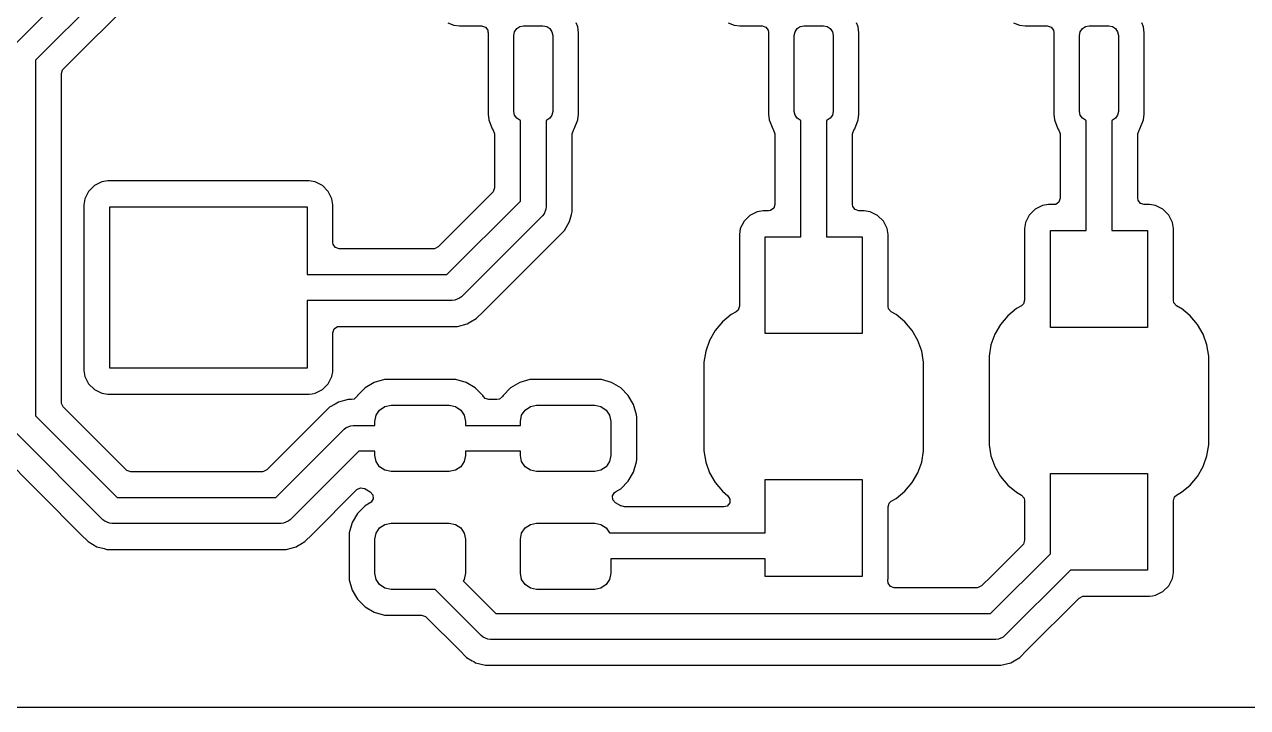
# Model space of a CAD drawing. Extents: x -0.18 to 2.18, y -0.18 to 2.58.
# Drawn here: x 0.48 to 1.225, y -0.176 to 0.24 of the extents above; entities that cross this region are included whole.
import ezdxf

# ---------------------------------------------------------------- set-up
doc = ezdxf.new("R2010")
doc.units = 0
doc.header["$MEASUREMENT"] = 0
doc.layers.add('BLACK', color=7, linetype='CONTINUOUS')

msp = doc.modelspace()

# ---------------------------------------------------------------- linework, layer by layer
at = {"layer": 'BLACK', "linetype": 'CONTINUOUS'}
for p, q in [((0.47376, 0.22702), (0.53642, 0.28968)), ((0.54986, 0.28085), (0.4872, 0.2182)), ((0.50411, 0.21281), (0.55881, 0.2675)), ((0.73823, 0.241), (0.74187, 0.23957)), ((0.74187, 0.23957), (0.74535, 0.23915)), ((0.74535, 0.23915), (0.74535, 0.23915)), ((0.74535, 0.23915), (0.75889, 0.23915)), ((0.75889, 0.23915), (0.76118, 0.23841)), ((0.76118, 0.23841), (0.7626, 0.23646)), ((0.78027, 0.23744), (0.78219, 0.23872)), ((0.78219, 0.23872), (0.78445, 0.23917)), ((0.78445, 0.23917), (0.79626, 0.23917)), ((0.79626, 0.23917), (0.79852, 0.23872)), ((0.79852, 0.23872), (0.80044, 0.23744)), ((0.81751, 0.23845), (0.81651, 0.241)), ((0.81793, 0.23496), (0.81751, 0.23845)), ((0.909, 0.241), (0.91264, 0.23957)), ((0.91264, 0.23957), (0.91612, 0.23915)), ((0.91612, 0.23915), (0.91612, 0.23915)), ((0.91612, 0.23915), (0.92966, 0.23915)), ((0.92966, 0.23915), (0.93195, 0.23841)), ((0.93195, 0.23841), (0.93336, 0.23646)), ((0.95104, 0.23744), (0.95296, 0.23872)), ((0.95296, 0.23872), (0.95522, 0.23917)), ((0.95522, 0.23917), (0.96703, 0.23917)), ((0.96703, 0.23917), (0.96929, 0.23872)), ((0.96929, 0.23872), (0.9712, 0.23744)), ((0.98828, 0.23845), (0.98727, 0.241)), ((0.9887, 0.23496), (0.98828, 0.23845)), ((1.08272, 0.241), (1.08636, 0.23957)), ((1.08636, 0.23957), (1.08984, 0.23915)), ((1.08984, 0.23915), (1.08984, 0.23915)), ((1.08984, 0.23915), (1.10338, 0.23915)), ((1.10338, 0.23915), (1.10567, 0.23841)), ((1.10567, 0.23841), (1.10708, 0.23646)), ((1.12476, 0.23744), (1.12668, 0.23872)), ((1.12668, 0.23872), (1.12894, 0.23917)), ((1.12894, 0.23917), (1.14075, 0.23917)), ((1.14075, 0.23917), (1.14301, 0.23872)), ((1.14301, 0.23872), (1.14492, 0.23744)), ((1.162, 0.23845), (1.16099, 0.241)), ((1.16242, 0.23496), (1.162, 0.23845)), ((0.7626, 0.23646), (0.76277, 0.23508)), ((0.76277, 0.23508), (0.76278, 0.23508)), ((0.76278, 0.23508), (0.76278, 0.23505)), ((0.76278, 0.23505), (0.76278, 0.23502)), ((0.76278, 0.23502), (0.76278, 0.23496)), ((0.76278, 0.23496), (0.76278, 0.18531)), ((0.77854, 0.23327), (0.77899, 0.23553)), ((0.77854, 0.18701), (0.77854, 0.23327)), ((0.77899, 0.23553), (0.78027, 0.23744)), ((0.80044, 0.23744), (0.80172, 0.23553)), ((0.80172, 0.23553), (0.80217, 0.23327)), ((0.80217, 0.23327), (0.80217, 0.18701)), ((0.81793, 0.18531), (0.81793, 0.23496)), ((0.93336, 0.23646), (0.93354, 0.23508)), ((0.93354, 0.23508), (0.93354, 0.23508)), ((0.93354, 0.23508), (0.93354, 0.23505)), ((0.93354, 0.23505), (0.93355, 0.23502)), ((0.93355, 0.23502), (0.93354, 0.23496)), ((0.93354, 0.23496), (0.93354, 0.18531)), ((0.94931, 0.23327), (0.94976, 0.23553)), ((0.94931, 0.18701), (0.94931, 0.23327)), ((0.94976, 0.23553), (0.95104, 0.23744)), ((0.9712, 0.23744), (0.97248, 0.23553)), ((0.97248, 0.23553), (0.97293, 0.23327)), ((0.97293, 0.23327), (0.97293, 0.18701)), ((0.9887, 0.18531), (0.9887, 0.23496)), ((1.10708, 0.23646), (1.10726, 0.23508)), ((1.10726, 0.23508), (1.10726, 0.23508)), ((1.10726, 0.23508), (1.10726, 0.23505)), ((1.10726, 0.23505), (1.10727, 0.23502)), ((1.10727, 0.23502), (1.10726, 0.23496)), ((1.10726, 0.23496), (1.10726, 0.18531)), ((1.12303, 0.23327), (1.12348, 0.23553)), ((1.12303, 0.18701), (1.12303, 0.23327)), ((1.12348, 0.23553), (1.12476, 0.23744)), ((1.14492, 0.23744), (1.1462, 0.23553)), ((1.1462, 0.23553), (1.14665, 0.23327)), ((1.14665, 0.23327), (1.14665, 0.18701)), ((1.16242, 0.18531), (1.16242, 0.23496)), ((0.4872, 0.2182), (0.4872, 0.00143)), ((0.50297, 0.21005), (0.50372, 0.21234)), ((0.50297, 0.00957), (0.50297, 0.21005)), ((0.50372, 0.21234), (0.50411, 0.21281)), ((0.77899, 0.18475), (0.77854, 0.18701)), ((0.80217, 0.18701), (0.80172, 0.18475)), ((0.94976, 0.18475), (0.94931, 0.18701)), ((0.97293, 0.18701), (0.97248, 0.18475)), ((1.12348, 0.18475), (1.12303, 0.18701)), ((1.14665, 0.18701), (1.1462, 0.18475)), ((0.76278, 0.18531), (0.76319, 0.18183)), ((0.76319, 0.18183), (0.76538, 0.17629)), ((0.78027, 0.18283), (0.77899, 0.18475)), ((0.78219, 0.18155), (0.78027, 0.18283)), ((0.78248, 0.18149), (0.78219, 0.18155)), ((0.78248, 0.1322), (0.78248, 0.18149)), ((0.79852, 0.18155), (0.79823, 0.18149)), ((0.79823, 0.18149), (0.79823, 0.12894)), ((0.80044, 0.18283), (0.79852, 0.18155)), ((0.80172, 0.18475), (0.80044, 0.18283)), ((0.81533, 0.17629), (0.81751, 0.18183)), ((0.81751, 0.18183), (0.81793, 0.18531)), ((0.93354, 0.18531), (0.93396, 0.18183)), ((0.93396, 0.18183), (0.93615, 0.17629)), ((0.95104, 0.18283), (0.94976, 0.18475)), ((0.95296, 0.18155), (0.95104, 0.18283)), ((0.95325, 0.18149), (0.95296, 0.18155)), ((0.95325, 0.11063), (0.95325, 0.18149)), ((0.96929, 0.18155), (0.969, 0.18149)), ((0.969, 0.18149), (0.969, 0.11063)), ((0.9712, 0.18283), (0.96929, 0.18155)), ((0.97248, 0.18475), (0.9712, 0.18283)), ((0.9861, 0.17629), (0.98828, 0.18183)), ((0.98828, 0.18183), (0.9887, 0.18531)), ((1.10726, 0.18531), (1.10768, 0.18183)), ((1.10768, 0.18183), (1.10987, 0.17629)), ((1.12476, 0.18283), (1.12348, 0.18475)), ((1.12668, 0.18155), (1.12476, 0.18283)), ((1.12697, 0.18149), (1.12668, 0.18155)), ((1.12697, 0.11437), (1.12697, 0.18149)), ((1.14301, 0.18155), (1.14272, 0.18149)), ((1.14272, 0.18149), (1.14272, 0.11437)), ((1.14492, 0.18283), (1.14301, 0.18155)), ((1.1462, 0.18475), (1.14492, 0.18283)), ((1.15982, 0.17629), (1.162, 0.18183)), ((1.162, 0.18183), (1.16242, 0.18531)), ((0.76538, 0.17629), (0.76538, 0.17629)), ((0.76538, 0.17629), (0.76592, 0.17557)), ((0.76592, 0.17557), (0.76671, 0.1733)), ((0.76671, 0.1733), (0.76671, 0.17322)), ((0.76671, 0.17322), (0.76671, 0.14034)), ((0.814, 0.17322), (0.81474, 0.17551)), ((0.814, 0.13205), (0.814, 0.17322)), ((0.81474, 0.17551), (0.81479, 0.17557)), ((0.81479, 0.17557), (0.81533, 0.17629)), ((0.81533, 0.17629), (0.81533, 0.17629)), ((0.93615, 0.17629), (0.93615, 0.17629)), ((0.93615, 0.17629), (0.93669, 0.17557)), ((0.93669, 0.17557), (0.93748, 0.1733)), ((0.93748, 0.1733), (0.93748, 0.17322)), ((0.93748, 0.17322), (0.93748, 0.1303)), ((0.98476, 0.17322), (0.98551, 0.17551)), ((0.98476, 0.1303), (0.98476, 0.17322)), ((0.98551, 0.17551), (0.98556, 0.17557)), ((0.98556, 0.17557), (0.9861, 0.17629)), ((0.9861, 0.17629), (0.9861, 0.17629)), ((1.10987, 0.17629), (1.10987, 0.17629)), ((1.10987, 0.17629), (1.11041, 0.17557)), ((1.11041, 0.17557), (1.1112, 0.1733)), ((1.1112, 0.1733), (1.1112, 0.17322)), ((1.1112, 0.17322), (1.1112, 0.13404)), ((1.15848, 0.17322), (1.15923, 0.17551)), ((1.15848, 0.13404), (1.15848, 0.17322)), ((1.15923, 0.17551), (1.15928, 0.17557)), ((1.15928, 0.17557), (1.15982, 0.17629)), ((1.15982, 0.17629), (1.15982, 0.17629)), ((0.5231, 0.14174), (0.51956, 0.13821)), ((0.52755, 0.14401), (0.5231, 0.14174)), ((0.53124, 0.14459), (0.52755, 0.14401)), ((0.52755, 0.14401), (0.52755, 0.14401)), ((0.6538, 0.14459), (0.53124, 0.14459)), ((0.53124, 0.14459), (0.53124, 0.14459)), ((0.65749, 0.14401), (0.6538, 0.14459)), ((0.66194, 0.14174), (0.65749, 0.14401)), ((0.65749, 0.14401), (0.65749, 0.14401)), ((0.66547, 0.13821), (0.66194, 0.14174)), ((0.51956, 0.13821), (0.5173, 0.13376)), ((0.66774, 0.13376), (0.66547, 0.13821)), ((0.76557, 0.13759), (0.73238, 0.1044)), ((0.76597, 0.13805), (0.76557, 0.13759)), ((0.76671, 0.14034), (0.76597, 0.13805)), ((0.5173, 0.13376), (0.51671, 0.13007)), ((0.51671, 0.13007), (0.51671, 0.02916)), ((0.53248, 0.0304), (0.53248, 0.12882)), ((0.53248, 0.12882), (0.65256, 0.12882)), ((0.65256, 0.12882), (0.65256, 0.08749)), ((0.66833, 0.13007), (0.66774, 0.13376)), ((0.66774, 0.13376), (0.66774, 0.13376)), ((0.66774, 0.13376), (0.66774, 0.13376)), ((0.66833, 0.10715), (0.66833, 0.13007)), ((0.66833, 0.13007), (0.66833, 0.13007)), ((0.73777, 0.08749), (0.78248, 0.1322)), ((0.79808, 0.1274), (0.7969, 0.12456)), ((0.79823, 0.12894), (0.79808, 0.1274)), ((0.814, 0.12582), (0.814, 0.13205)), ((0.93674, 0.128), (0.93479, 0.12659)), ((0.93748, 0.1303), (0.93674, 0.128)), ((0.98495, 0.12909), (0.98476, 0.1303)), ((0.98637, 0.12714), (0.98495, 0.12909)), ((0.98866, 0.1264), (0.98637, 0.12714)), ((1.09593, 0.12729), (1.0924, 0.12375)), ((1.10038, 0.12955), (1.09593, 0.12729)), ((1.10407, 0.13014), (1.10038, 0.12955)), ((1.10038, 0.12955), (1.10038, 0.12955)), ((1.1073, 0.13014), (1.10407, 0.13014)), ((1.10407, 0.13014), (1.10407, 0.13014)), ((1.10851, 0.13033), (1.1073, 0.13014)), ((1.11046, 0.13174), (1.10851, 0.13033)), ((1.1112, 0.13404), (1.11046, 0.13174)), ((1.15867, 0.13283), (1.15848, 0.13404)), ((1.16009, 0.13088), (1.15867, 0.13283)), ((1.16238, 0.13014), (1.16009, 0.13088)), ((1.16561, 0.13014), (1.16238, 0.13014)), ((1.1693, 0.12955), (1.16561, 0.13014)), ((1.16561, 0.13014), (1.16561, 0.13014)), ((1.17375, 0.12729), (1.1693, 0.12955)), ((1.1693, 0.12955), (1.1693, 0.12955)), ((1.17729, 0.12375), (1.17375, 0.12729)), ((0.79592, 0.12337), (0.7466, 0.07404)), ((0.7969, 0.12456), (0.79592, 0.12337)), ((0.80927, 0.11442), (0.81238, 0.11981)), ((0.81238, 0.11981), (0.81356, 0.12421)), ((0.81356, 0.12421), (0.814, 0.12582)), ((0.91868, 0.12001), (0.91641, 0.11556)), ((0.92221, 0.12355), (0.91868, 0.12001)), ((0.92666, 0.12581), (0.92221, 0.12355)), ((0.93035, 0.1264), (0.92666, 0.12581)), ((0.92666, 0.12581), (0.92666, 0.12581)), ((0.93358, 0.1264), (0.93035, 0.1264)), ((0.93035, 0.1264), (0.93035, 0.1264)), ((0.93479, 0.12659), (0.93358, 0.1264)), ((0.99189, 0.1264), (0.98866, 0.1264)), ((0.99558, 0.12581), (0.99189, 0.1264)), ((0.99189, 0.1264), (0.99189, 0.1264)), ((1.00003, 0.12355), (0.99558, 0.12581)), ((0.99558, 0.12581), (0.99558, 0.12581)), ((1.00356, 0.12001), (1.00003, 0.12355)), ((1.00583, 0.11556), (1.00356, 0.12001)), ((1.09013, 0.1193), (1.08955, 0.11561)), ((1.0924, 0.12375), (1.09013, 0.1193)), ((1.17955, 0.1193), (1.17729, 0.12375)), ((1.18014, 0.11561), (1.17955, 0.1193)), ((1.17955, 0.1193), (1.17955, 0.1193)), ((1.17955, 0.1193), (1.17955, 0.1193)), ((0.80487, 0.11002), (0.80927, 0.11442)), ((0.91641, 0.11556), (0.91583, 0.11187)), ((0.91583, 0.11187), (0.91583, 0.0682)), ((1.00642, 0.11187), (1.00583, 0.11556)), ((1.00583, 0.11556), (1.00583, 0.11556)), ((1.00583, 0.11556), (1.00583, 0.11556)), ((1.00642, 0.0682), (1.00642, 0.11187)), ((1.00642, 0.11187), (1.00642, 0.11187)), ((1.08955, 0.11561), (1.08955, 0.07194)), ((1.10531, 0.05531), (1.10531, 0.11437)), ((1.10531, 0.11437), (1.12697, 0.11437)), ((1.14272, 0.11437), (1.16437, 0.11437)), ((1.16437, 0.11437), (1.16437, 0.05531)), ((1.18014, 0.07194), (1.18014, 0.11561)), ((1.18014, 0.11561), (1.18014, 0.11561)), ((0.66852, 0.10595), (0.66833, 0.10715)), ((0.66993, 0.104), (0.66852, 0.10595)), ((0.73238, 0.1044), (0.73023, 0.1033)), ((0.75995, 0.0651), (0.80487, 0.11002)), ((0.80487, 0.11002), (0.80487, 0.11002)), ((0.93159, 0.05157), (0.93159, 0.11063)), ((0.93159, 0.11063), (0.95325, 0.11063)), ((0.969, 0.11063), (0.99065, 0.11063)), ((0.99065, 0.11063), (0.99065, 0.05157)), ((0.67222, 0.10325), (0.66993, 0.104)), ((0.72962, 0.10325), (0.67222, 0.10325)), ((0.73023, 0.1033), (0.72962, 0.10325)), ((0.65256, 0.08749), (0.73777, 0.08749)), ((0.74103, 0.07174), (0.65256, 0.07174)), ((0.65256, 0.07174), (0.65256, 0.0304)), ((0.74257, 0.07189), (0.74103, 0.07174)), ((0.7454, 0.07306), (0.74257, 0.07189)), ((0.7466, 0.07404), (0.7454, 0.07306)), ((0.91583, 0.0682), (0.91508, 0.06591)), ((1.00675, 0.06662), (1.00642, 0.0682)), ((1.0876, 0.06857), (1.0846, 0.06684)), ((1.0888, 0.06965), (1.0876, 0.06857)), ((1.08955, 0.07194), (1.0888, 0.06965)), ((1.18047, 0.07036), (1.18014, 0.07194)), ((1.18209, 0.06857), (1.18047, 0.07036)), ((1.18456, 0.06714), (1.18209, 0.06857)), ((1.18508, 0.06684), (1.18456, 0.06714)), ((0.75213, 0.05872), (0.75555, 0.06069)), ((0.75555, 0.06069), (0.75995, 0.0651)), ((0.75995, 0.0651), (0.75995, 0.0651)), ((0.91088, 0.0631), (0.9056, 0.05867)), ((0.91388, 0.06483), (0.91088, 0.0631)), ((0.91508, 0.06591), (0.91388, 0.06483)), ((1.00837, 0.06483), (1.00675, 0.06662)), ((1.01084, 0.0634), (1.00837, 0.06483)), ((1.01136, 0.0631), (1.01084, 0.0634)), ((1.01664, 0.05867), (1.01136, 0.0631)), ((1.07932, 0.06241), (1.07489, 0.05713)), ((1.0846, 0.06684), (1.07932, 0.06241)), ((1.07932, 0.06241), (1.07932, 0.06241)), ((1.19036, 0.06241), (1.18508, 0.06684)), ((1.19479, 0.05713), (1.19036, 0.06241)), ((0.66833, 0.05207), (0.66907, 0.05436)), ((0.66907, 0.05436), (0.67102, 0.05578)), ((0.67102, 0.05578), (0.67222, 0.05597)), ((0.67222, 0.05597), (0.73768, 0.05597)), ((0.73768, 0.05597), (0.73768, 0.05597)), ((0.73768, 0.05597), (0.73792, 0.05597)), ((0.73792, 0.05597), (0.74414, 0.05597)), ((0.74414, 0.05597), (0.75015, 0.05758)), ((0.74414, 0.05597), (0.74414, 0.05597)), ((0.75015, 0.05758), (0.75165, 0.05845)), ((0.75165, 0.05845), (0.75213, 0.05872)), ((0.75213, 0.05872), (0.75213, 0.05872)), ((0.90117, 0.05339), (0.89773, 0.04742)), ((0.9056, 0.05867), (0.90117, 0.05339)), ((0.9056, 0.05867), (0.9056, 0.05867)), ((1.02107, 0.05339), (1.01664, 0.05867)), ((1.02452, 0.04742), (1.02107, 0.05339)), ((1.07489, 0.05713), (1.07145, 0.05116)), ((1.16437, 0.05531), (1.10531, 0.05531)), ((1.19824, 0.05116), (1.19479, 0.05713)), ((0.66833, 0.02916), (0.66833, 0.05207)), ((0.89773, 0.04742), (0.89537, 0.04094)), ((0.89773, 0.04742), (0.89773, 0.04742)), ((0.99065, 0.05157), (0.93159, 0.05157)), ((1.02687, 0.04094), (1.02452, 0.04742)), ((1.07145, 0.05116), (1.06909, 0.04468)), ((1.07145, 0.05116), (1.07145, 0.05116)), ((1.20059, 0.04468), (1.19824, 0.05116)), ((0.89537, 0.04094), (0.89417, 0.03415)), ((0.89537, 0.04094), (0.89537, 0.04094)), ((1.02807, 0.03415), (1.02687, 0.04094)), ((1.06909, 0.04468), (1.06789, 0.0379)), ((1.06789, 0.0379), (1.06789, -0.01624)), ((1.06909, 0.04468), (1.06909, 0.04468)), ((1.20179, 0.03789), (1.20059, 0.04468)), ((1.20179, 0.03704), (1.20179, 0.03789)), ((0.65256, 0.0304), (0.53248, 0.0304)), ((0.89417, 0.03415), (0.89417, -0.01998)), ((1.02807, 0.0333), (1.02807, 0.03415)), ((1.02807, -0.01394), (1.02807, 0.0333)), ((1.20179, -0.0102), (1.20179, 0.03704)), ((0.51671, 0.02916), (0.51671, 0.02916)), ((0.51671, 0.02916), (0.5173, 0.02547)), ((0.5173, 0.02547), (0.5173, 0.02547)), ((0.5173, 0.02547), (0.51956, 0.02102)), ((0.66547, 0.02102), (0.66774, 0.02547)), ((0.66774, 0.02547), (0.66819, 0.02827)), ((0.66819, 0.02827), (0.66833, 0.02916)), ((0.6997, 0.02353), (0.69349, 0.02172)), ((0.70066, 0.0236), (0.6997, 0.02353)), ((0.6997, 0.02353), (0.6997, 0.02353)), ((0.70115, 0.02364), (0.70066, 0.0236)), ((0.74176, 0.02364), (0.70115, 0.02364)), ((0.74229, 0.0236), (0.74176, 0.02364)), ((0.74321, 0.02353), (0.74229, 0.0236)), ((0.74943, 0.02172), (0.74321, 0.02353)), ((0.74321, 0.02353), (0.74321, 0.02353)), ((0.74321, 0.02353), (0.74321, 0.02353)), ((0.78828, 0.02353), (0.78207, 0.02172)), ((0.78924, 0.0236), (0.78828, 0.02353)), ((0.78828, 0.02353), (0.78828, 0.02353)), ((0.78974, 0.02364), (0.78924, 0.0236)), ((0.83034, 0.02364), (0.78974, 0.02364)), ((0.83087, 0.0236), (0.83034, 0.02364)), ((0.83179, 0.02353), (0.83087, 0.0236)), ((0.83801, 0.02172), (0.83179, 0.02353)), ((0.83179, 0.02353), (0.83179, 0.02353)), ((0.83179, 0.02353), (0.83179, 0.02353)), ((0.51956, 0.02102), (0.5231, 0.01748)), ((0.5231, 0.01748), (0.52755, 0.01522)), ((0.52755, 0.01522), (0.53124, 0.01463)), ((0.6538, 0.01463), (0.65565, 0.01492)), ((0.65565, 0.01492), (0.65749, 0.01522)), ((0.65749, 0.01522), (0.66194, 0.01748)), ((0.65749, 0.01522), (0.65749, 0.01522)), ((0.65749, 0.01522), (0.65749, 0.01522)), ((0.66194, 0.01748), (0.66547, 0.02102)), ((0.68792, 0.01843), (0.68334, 0.01385)), ((0.69349, 0.02172), (0.68792, 0.01843)), ((0.75499, 0.01843), (0.74943, 0.02172)), ((0.75957, 0.01385), (0.75499, 0.01843)), ((0.7765, 0.01843), (0.77193, 0.01385)), ((0.78207, 0.02172), (0.7765, 0.01843)), ((0.84358, 0.01843), (0.83801, 0.02172)), ((0.84815, 0.01385), (0.84358, 0.01843)), ((0.50302, 0.00896), (0.50297, 0.00957)), ((0.50411, 0.00682), (0.50302, 0.00896)), ((0.53124, 0.01463), (0.6538, 0.01463)), ((0.6538, 0.01463), (0.6538, 0.01463)), ((0.6538, 0.01463), (0.6538, 0.01463)), ((0.66966, 0.00859), (0.66624, 0.00662)), ((0.67163, 0.00973), (0.66966, 0.00859)), ((0.67765, 0.01134), (0.67163, 0.00973)), ((0.67163, 0.00973), (0.67163, 0.00973)), ((0.67163, 0.00973), (0.67163, 0.00973)), ((0.67963, 0.01134), (0.67765, 0.01134)), ((0.68118, 0.01166), (0.67963, 0.01134)), ((0.68299, 0.01325), (0.68118, 0.01166)), ((0.68324, 0.01367), (0.68299, 0.01325)), ((0.68334, 0.01385), (0.68324, 0.01367)), ((0.69997, 0.00712), (0.70374, 0.00787)), ((0.70374, 0.00787), (0.73917, 0.00787)), ((0.73917, 0.00787), (0.74294, 0.00712)), ((0.75993, 0.01325), (0.75957, 0.01385)), ((0.75957, 0.01385), (0.75957, 0.01385)), ((0.76099, 0.01208), (0.75993, 0.01325)), ((0.76328, 0.01134), (0.76099, 0.01208)), ((0.76822, 0.01134), (0.76328, 0.01134)), ((0.76976, 0.01166), (0.76822, 0.01134)), ((0.77157, 0.01325), (0.76976, 0.01166)), ((0.77193, 0.01385), (0.77157, 0.01325)), ((0.78856, 0.00712), (0.79232, 0.00787)), ((0.79232, 0.00787), (0.82776, 0.00787)), ((0.82776, 0.00787), (0.83152, 0.00712)), ((0.85145, 0.00828), (0.84815, 0.01385)), ((0.85325, 0.00207), (0.85145, 0.00828)), ((0.4872, 0.00143), (0.53704, -0.04841)), ((0.54243, -0.0315), (0.50411, 0.00682)), ((0.66184, 0.00221), (0.62813, -0.0315)), ((0.66624, 0.00662), (0.66184, 0.00221)), ((0.66184, 0.00221), (0.66184, 0.00221)), ((0.66184, 0.00221), (0.66184, 0.00221)), ((0.6939, -0.00197), (0.69465, 0.0018)), ((0.69465, 0.0018), (0.69678, 0.00499)), ((0.69678, 0.00499), (0.69997, 0.00712)), ((0.74294, 0.00712), (0.74613, 0.00499)), ((0.74613, 0.00499), (0.74827, 0.0018)), ((0.74827, 0.0018), (0.74902, -0.00197)), ((0.78248, -0.00197), (0.78323, 0.0018)), ((0.78323, 0.0018), (0.78536, 0.00499)), ((0.78536, 0.00499), (0.78856, 0.00712)), ((0.83152, 0.00712), (0.83472, 0.00499)), ((0.83472, 0.00499), (0.83685, 0.0018)), ((0.83685, 0.0018), (0.8376, -0.00197)), ((0.85337, 0.00062), (0.85325, 0.00207)), ((0.85337, -0.02522), (0.85337, 0.00062)), ((0.52821, -0.06185), (0.47376, -0.0074)), ((0.63352, -0.04841), (0.67519, -0.00674)), ((0.67519, -0.00674), (0.67639, -0.00576)), ((0.67639, -0.00576), (0.67922, -0.00458)), ((0.67922, -0.00458), (0.68076, -0.00443)), ((0.68076, -0.00443), (0.6939, -0.00443)), ((0.6939, -0.00443), (0.6939, -0.00197)), ((0.74902, -0.00197), (0.74902, -0.00443)), ((0.74902, -0.00443), (0.78248, -0.00443)), ((0.78248, -0.00443), (0.78248, -0.00197)), ((0.8376, -0.00197), (0.8376, -0.02264)), ((1.02807, -0.01654), (1.02807, -0.01394)), ((1.20179, -0.0128), (1.20179, -0.0102)), ((1.20179, -0.01624), (1.20179, -0.0128)), ((0.46481, -0.02075), (0.51486, -0.0708)), ((0.68402, -0.02018), (0.64235, -0.06185)), ((0.6939, -0.02018), (0.68402, -0.02018)), ((0.6939, -0.02264), (0.6939, -0.02018)), ((0.78248, -0.02018), (0.74902, -0.02018)), ((0.74902, -0.02018), (0.74902, -0.02264)), ((0.78248, -0.02264), (0.78248, -0.02018)), ((0.89417, -0.01998), (0.89537, -0.02677)), ((1.02687, -0.02677), (1.02807, -0.01998)), ((1.02807, -0.01998), (1.02807, -0.01654)), ((1.06789, -0.01624), (1.06909, -0.02303)), ((1.20059, -0.02303), (1.20179, -0.01624)), ((0.69465, -0.0264), (0.6939, -0.02264)), ((0.69678, -0.0296), (0.69465, -0.0264)), ((0.69997, -0.03173), (0.69678, -0.0296)), ((0.74613, -0.0296), (0.74294, -0.03173)), ((0.74827, -0.0264), (0.74613, -0.0296)), ((0.74902, -0.02264), (0.74827, -0.0264)), ((0.78323, -0.0264), (0.78248, -0.02264)), ((0.78536, -0.0296), (0.78323, -0.0264)), ((0.78856, -0.03173), (0.78536, -0.0296)), ((0.83472, -0.0296), (0.83152, -0.03173)), ((0.83685, -0.0264), (0.83472, -0.0296)), ((0.8376, -0.02264), (0.83685, -0.0264)), ((0.85145, -0.03289), (0.85325, -0.02668)), ((0.85325, -0.02668), (0.85337, -0.02522)), ((0.89537, -0.02677), (0.89537, -0.02677)), ((0.89537, -0.02677), (0.89773, -0.03325)), ((1.02452, -0.03325), (1.02687, -0.02677)), ((1.06909, -0.02303), (1.06909, -0.02303)), ((1.06909, -0.02303), (1.07145, -0.02951)), ((1.07145, -0.02951), (1.07145, -0.02951)), ((1.07145, -0.02951), (1.07489, -0.03547)), ((1.19479, -0.03547), (1.19824, -0.02951)), ((1.19824, -0.02951), (1.20059, -0.02303)), ((0.5429, -0.0319), (0.54243, -0.0315)), ((0.54519, -0.03264), (0.5429, -0.0319)), ((0.62537, -0.03264), (0.54519, -0.03264)), ((0.62598, -0.03259), (0.62537, -0.03264)), ((0.62813, -0.0315), (0.62598, -0.03259)), ((0.70374, -0.03248), (0.69997, -0.03173)), ((0.73917, -0.03248), (0.70374, -0.03248)), ((0.74294, -0.03173), (0.73917, -0.03248)), ((0.79232, -0.03248), (0.78856, -0.03173)), ((0.82776, -0.03248), (0.79232, -0.03248)), ((0.83152, -0.03173), (0.82776, -0.03248)), ((0.84815, -0.03846), (0.85145, -0.03289)), ((0.89773, -0.03325), (0.89773, -0.03325)), ((0.89773, -0.03325), (0.90117, -0.03921)), ((1.02107, -0.03921), (1.02452, -0.03325)), ((1.07489, -0.03547), (1.07932, -0.04075)), ((1.10531, -0.08257), (1.10531, -0.03366)), ((1.10531, -0.03366), (1.16437, -0.03366)), ((1.16437, -0.03366), (1.16437, -0.09272)), ((1.19036, -0.04075), (1.19479, -0.03547)), ((0.6557, -0.0708), (0.68298, -0.04352)), ((0.68298, -0.04352), (0.68513, -0.04242)), ((0.68513, -0.04242), (0.68751, -0.0428)), ((0.68751, -0.0428), (0.68772, -0.04292)), ((0.68772, -0.04292), (0.68792, -0.04303)), ((0.68792, -0.04303), (0.68792, -0.04303)), ((0.68792, -0.04303), (0.69103, -0.04487)), ((0.84047, -0.04487), (0.84358, -0.04303)), ((0.84358, -0.04303), (0.84815, -0.03846)), ((0.90117, -0.03921), (0.9056, -0.04449)), ((0.9056, -0.04449), (0.90886, -0.04723)), ((0.93159, -0.06988), (0.93159, -0.0374)), ((0.93159, -0.0374), (0.99065, -0.0374)), ((0.99065, -0.0374), (0.99065, -0.09646)), ((1.01136, -0.04892), (1.01664, -0.04449)), ((1.01664, -0.04449), (1.02107, -0.03921)), ((1.07932, -0.04075), (1.0846, -0.04518)), ((1.18508, -0.04518), (1.19036, -0.04075)), ((0.53704, -0.04841), (0.63352, -0.04841)), ((0.6907, -0.05178), (0.68792, -0.05342)), ((0.69103, -0.05158), (0.6907, -0.05178)), ((0.69103, -0.04487), (0.69262, -0.04668)), ((0.69162, -0.05115), (0.69103, -0.05158)), ((0.69285, -0.04908), (0.69162, -0.05115)), ((0.69262, -0.04668), (0.69285, -0.04908)), ((0.83865, -0.04738), (0.83987, -0.0453)), ((0.83888, -0.04978), (0.83865, -0.04738)), ((0.84047, -0.05158), (0.83888, -0.04978)), ((0.83987, -0.0453), (0.84047, -0.04487)), ((0.84358, -0.05342), (0.84047, -0.05158)), ((0.90997, -0.05168), (0.90842, -0.05352)), ((0.90886, -0.04723), (0.91014, -0.04927)), ((0.91014, -0.04927), (0.90997, -0.05168)), ((1.00642, -0.05403), (1.00716, -0.05174)), ((1.00716, -0.05174), (1.00837, -0.05065)), ((1.00837, -0.05065), (1.01136, -0.04892)), ((1.0846, -0.04518), (1.0876, -0.04691)), ((1.0876, -0.04691), (1.08921, -0.0487)), ((1.08921, -0.0487), (1.08955, -0.05029)), ((1.08955, -0.05029), (1.08955, -0.07442)), ((1.18014, -0.05029), (1.18088, -0.048)), ((1.18014, -0.09396), (1.18014, -0.05029)), ((1.18088, -0.048), (1.18209, -0.04691)), ((1.18209, -0.04691), (1.18508, -0.04518)), ((0.68334, -0.058), (0.68005, -0.06357)), ((0.68792, -0.05342), (0.68334, -0.058)), ((0.84379, -0.05355), (0.84358, -0.05342)), ((0.84358, -0.05342), (0.84358, -0.05342)), ((0.84383, -0.05347), (0.84379, -0.05355)), ((0.8458, -0.05411), (0.84383, -0.05347)), ((0.90636, -0.05411), (0.8458, -0.05411)), ((0.90842, -0.05352), (0.90636, -0.05411)), ((1.00642, -0.0977), (1.00642, -0.05403)), ((0.5294, -0.06283), (0.52821, -0.06185)), ((0.53224, -0.06401), (0.5294, -0.06283)), ((0.53378, -0.06416), (0.53224, -0.06401)), ((0.63678, -0.06416), (0.53378, -0.06416)), ((0.63832, -0.06401), (0.63678, -0.06416)), ((0.64115, -0.06283), (0.63832, -0.06401)), ((0.64235, -0.06185), (0.64115, -0.06283)), ((0.68005, -0.06357), (0.67824, -0.06978)), ((0.69465, -0.07005), (0.69678, -0.06686)), ((0.69678, -0.06686), (0.69997, -0.06473)), ((0.69997, -0.06473), (0.70374, -0.06398)), ((0.70374, -0.06398), (0.73917, -0.06398)), ((0.73917, -0.06398), (0.74294, -0.06473)), ((0.74294, -0.06473), (0.74613, -0.06686)), ((0.74613, -0.06686), (0.74827, -0.07005)), ((0.78323, -0.07005), (0.78536, -0.06686)), ((0.78536, -0.06686), (0.78856, -0.06473)), ((0.78856, -0.06473), (0.79232, -0.06398)), ((0.79232, -0.06398), (0.82776, -0.06398)), ((0.82776, -0.06398), (0.83152, -0.06473)), ((0.83152, -0.06473), (0.83472, -0.06686)), ((0.83472, -0.06686), (0.83674, -0.06988)), ((0.51486, -0.0708), (0.51486, -0.0708)), ((0.51486, -0.0708), (0.51926, -0.0752)), ((0.6513, -0.0752), (0.6557, -0.0708)), ((0.6557, -0.0708), (0.6557, -0.0708)), ((0.67824, -0.06978), (0.67813, -0.07123)), ((0.67813, -0.07123), (0.67813, -0.09707)), ((0.67824, -0.06978), (0.67824, -0.06978)), ((0.6939, -0.07382), (0.69465, -0.07005)), ((0.6939, -0.09449), (0.6939, -0.07382)), ((0.74827, -0.07005), (0.74902, -0.07382)), ((0.74902, -0.07382), (0.74902, -0.09449)), ((0.78248, -0.07382), (0.78323, -0.07005)), ((0.78248, -0.09449), (0.78248, -0.07382)), ((0.83674, -0.06988), (0.93159, -0.06988)), ((1.08955, -0.07442), (1.0888, -0.07671)), ((0.51926, -0.0752), (0.52465, -0.07831)), ((0.52465, -0.07831), (0.52906, -0.07949)), ((0.52906, -0.07949), (0.53067, -0.07993)), ((0.53067, -0.07993), (0.53067, -0.07993)), ((0.53067, -0.07993), (0.63343, -0.07993)), ((0.63343, -0.07993), (0.63343, -0.07993)), ((0.63343, -0.07993), (0.63367, -0.07993)), ((0.63367, -0.07993), (0.63989, -0.07993)), ((0.63989, -0.07993), (0.6459, -0.07831)), ((0.63989, -0.07993), (0.63989, -0.07993)), ((0.6459, -0.07831), (0.6474, -0.07745)), ((0.6474, -0.07745), (0.64788, -0.07717)), ((0.64788, -0.07717), (0.64868, -0.07671)), ((0.64788, -0.07717), (0.64788, -0.07717)), ((0.64868, -0.07671), (0.6513, -0.0752)), ((1.08841, -0.07718), (1.06961, -0.09598)), ((1.0888, -0.07671), (1.08841, -0.07718)), ((0.93159, -0.08563), (0.8376, -0.08563)), ((0.8376, -0.08563), (0.8376, -0.09449)), ((0.93159, -0.09646), (0.93159, -0.08563)), ((1.06879, -0.11909), (1.10531, -0.08257)), ((0.69465, -0.09825), (0.6939, -0.09449)), ((0.74902, -0.09449), (0.74827, -0.09825)), ((0.78323, -0.09825), (0.78248, -0.09449)), ((0.8376, -0.09449), (0.83685, -0.09825)), ((0.99065, -0.09646), (0.93159, -0.09646)), ((1.06961, -0.09598), (1.0634, -0.10219)), ((1.11743, -0.09272), (1.07761, -0.13254)), ((1.16437, -0.09272), (1.11743, -0.09272)), ((1.17955, -0.09765), (1.18014, -0.09396)), ((0.67813, -0.09707), (0.67824, -0.09853)), ((0.67824, -0.09853), (0.67824, -0.09853)), ((0.67824, -0.09853), (0.67824, -0.09853)), ((0.67824, -0.09853), (0.68005, -0.10474)), ((0.69678, -0.10145), (0.69465, -0.09825)), ((0.69997, -0.10358), (0.69678, -0.10145)), ((0.70374, -0.10433), (0.69997, -0.10358)), ((0.74827, -0.09825), (0.74764, -0.0992)), ((0.74764, -0.0992), (0.76753, -0.11909)), ((0.78536, -0.10145), (0.78323, -0.09825)), ((0.78856, -0.10358), (0.78536, -0.10145)), ((0.79232, -0.10433), (0.78856, -0.10358)), ((0.83152, -0.10358), (0.82776, -0.10433)), ((0.83472, -0.10145), (0.83152, -0.10358)), ((0.83685, -0.09825), (0.83472, -0.10145)), ((1.00624, -0.09882), (1.00642, -0.0977)), ((1.00638, -0.10063), (1.00624, -0.09882)), ((1.0078, -0.10258), (1.00638, -0.10063)), ((1.01009, -0.10333), (1.0078, -0.10258)), ((1.06064, -0.10333), (1.01009, -0.10333)), ((1.06125, -0.10328), (1.06064, -0.10333)), ((1.0634, -0.10219), (1.06125, -0.10328)), ((1.17375, -0.10563), (1.17729, -0.1021)), ((1.17729, -0.1021), (1.17955, -0.09765)), ((0.68005, -0.10474), (0.68334, -0.11031)), ((0.68334, -0.11031), (0.68792, -0.11489)), ((0.7305, -0.10433), (0.70374, -0.10433)), ((0.7587, -0.13254), (0.7305, -0.10433)), ((0.82776, -0.10433), (0.79232, -0.10433)), ((1.09097, -0.14148), (1.12282, -0.10963)), ((1.12282, -0.10963), (1.12497, -0.10853)), ((1.12497, -0.10853), (1.12558, -0.10848)), ((1.12558, -0.10848), (1.16561, -0.10848)), ((1.16561, -0.10848), (1.16746, -0.10819)), ((1.16561, -0.10848), (1.16561, -0.10848)), ((1.16746, -0.10819), (1.1693, -0.1079)), ((1.1693, -0.1079), (1.17375, -0.10563)), ((1.1693, -0.1079), (1.1693, -0.1079)), ((1.1693, -0.1079), (1.1693, -0.1079)), ((0.68792, -0.11489), (0.69349, -0.11818)), ((0.69349, -0.11818), (0.6997, -0.11998)), ((0.76753, -0.11909), (1.06879, -0.11909)), ((0.6997, -0.11998), (0.70115, -0.1201)), ((0.70115, -0.1201), (0.72235, -0.1201)), ((0.72235, -0.1201), (0.72464, -0.12084)), ((0.72464, -0.12084), (0.72511, -0.12124)), ((0.72511, -0.12124), (0.74535, -0.14148)), ((0.7599, -0.13352), (0.7587, -0.13254)), ((0.76274, -0.13469), (0.7599, -0.13352)), ((1.07642, -0.13352), (1.07358, -0.13469)), ((1.07761, -0.13254), (1.07642, -0.13352)), ((0.74535, -0.14148), (0.74535, -0.14148)), ((0.74535, -0.14148), (0.74976, -0.14589)), ((0.76427, -0.13484), (0.76274, -0.13469)), ((1.07205, -0.13484), (0.76427, -0.13484)), ((1.07358, -0.13469), (1.07205, -0.13484)), ((1.08656, -0.14589), (1.09097, -0.14148)), ((1.09097, -0.14148), (1.09097, -0.14148)), ((0.74976, -0.14589), (0.74976, -0.14589)), ((0.74976, -0.14589), (0.74976, -0.14589)), ((0.74976, -0.14589), (0.74976, -0.14589)), ((0.74976, -0.14589), (0.75317, -0.14786)), ((0.75317, -0.14786), (0.75317, -0.14786)), ((0.75317, -0.14786), (0.75317, -0.14786)), ((0.75317, -0.14786), (0.75407, -0.14838)), ((0.75407, -0.14838), (0.75515, -0.149)), ((1.08117, -0.149), (1.08315, -0.14786)), ((1.08315, -0.14786), (1.08656, -0.14589)), ((0.75515, -0.149), (0.76116, -0.15061)), ((0.76116, -0.15061), (0.76116, -0.15061)), ((0.76116, -0.15061), (1.0687, -0.15061)), ((1.0687, -0.15061), (1.0687, -0.15061)), ((1.0687, -0.15061), (1.06893, -0.15061)), ((1.06893, -0.15061), (1.07516, -0.15061)), ((1.07516, -0.15061), (1.08117, -0.149)), ((1.07516, -0.15061), (1.07516, -0.15061)), ((2.17246, -0.17636), (-0.17246, -0.17636))]:
    msp.add_line(p, q, dxfattribs=at)

doc.saveas('drawing.dxf')
